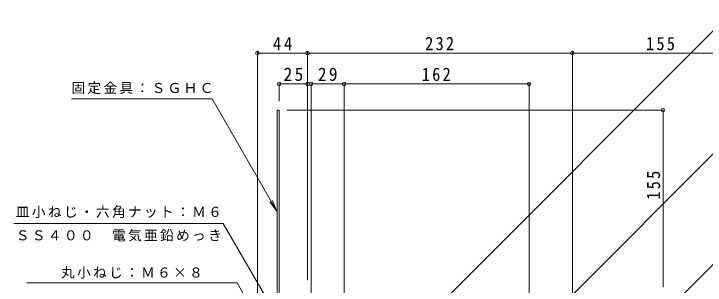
# Model space of a CAD drawing. Units: millimetres at full size, sheet at 1:4. Extents: x -433 to 497, y -549 to 529.
# Drawn here: x -433 to 172, y -75 to 163 of the extents above; entities that cross this region are included whole.
import ezdxf

# ---------------------------------------------------------------- set-up
doc = ezdxf.new("R2010")
doc.units = ezdxf.units.MM
doc.header["$LTSCALE"] = 4
doc.header["$PDMODE"] = 32
doc.header["$PDSIZE"] = 3.2
for name, color, linetype, lineweight in [('0-4_その他', 7, 'Continuous', 9), ('0-5_寸法', 7, 'Continuous', 9), ('0-8', 2, 'Continuous', 9)]:
    doc.layers.add(name, color=color, linetype=linetype, lineweight=lineweight)
doc.styles.add('ＭＳ ゴシック', font='')
doc.styles.get('ＭＳ ゴシック').set_extended_font_data('MS Gothic')

msp = doc.modelspace()

# ---------------------------------------------------------------- linework, layer by layer
at = {"layer": '0-4_その他'}
for p, q in [((-219.977, 130.303), (-219.977, -173.956)), ((-175.977, 128.711), (-219.977, 128.711)), ((-175.977, 130.303), (-175.977, -70.234)), ((-175.977, 128.711), (56.023, 128.711)), ((56.023, 130.303), (56.023, -302.29)), ((56.023, 128.711), (211.023, 128.711)), ((-200.977, 102.167), (-200.977, 86.766)), ((-175.977, 101.761), (-200.977, 101.761)), ((-172.945, 101.761), (-143.945, 101.761)), ((-172.945, 101.761), (-172.945, -106.267)), ((-143.945, 101.761), (18.054, 101.761)), ((-143.945, 101.761), (-143.945, -137.444)), ((18.054, 102.375), (18.054, -292.476)), ((135.783, 78.766), (-194.258, 78.766)), ((135.479, 78.766), (135.479, -76.234))]:
    msp.add_line(p, q, dxfattribs=at)
for p in [(-219.977, 128.711), (-175.977, 128.711), (56.023, 128.711), (-200.977, 101.761), (-175.977, 101.761), (-172.945, 101.761), (-143.945, 101.761), (18.054, 101.761), (135.479, 78.766)]:
    msp.add_point(p, dxfattribs=at)
at = {"layer": '0-5_寸法'}
for p, q in [((-136.856, -168.004), (194.292, 163.145)), ((-382.759, 88.793), (-259.69, 88.793)), ((-202.893, -9.582), (-259.69, 88.793)), ((-115.75, -254.629), (228.643, 89.764)), ((-202.893, -9.582), (-208.981, -1.649)), ((-202.893, -9.582), (-206.72, -0.343)), ((-29.665, -265.263), (228.643, -6.956)), ((-249.87, -20.423), (-433.386, -20.423)), ((-202.059, -103.235), (-249.87, -20.423)), ((-237.774, -72.35), (-422.408, -72.35)), ((-201.166, -135.756), (-237.774, -72.35))]:
    msp.add_line(p, q, dxfattribs=at)
at = {"layer": '0-8'}
for p, q in [((-202.578, 78.766), (-200.977, 78.766)), ((-202.578, 78.766), (-202.578, -177.371)), ((-200.977, -134.243), (-200.977, 78.766))]:
    msp.add_line(p, q, dxfattribs=at)

# ---------------------------------------------------------------- texts
at = {"layer": '0-4_その他', "color": 2, "char_height": 11.73, "attachment_point": 7, "style": 'ＭＳ ゴシック'}
for s, insert in [('\\T1.27;\\W0.95;44', (-206.477, 131.111)), ('\\T1.27;\\W0.9;232', (-72.977, 131.111)), ('\\T1.27;\\W0.9;155', (120.523, 131.111)), ('\\T1.27;\\W0.95;25', (-196.977, 104.161)), ('\\T1.27;\\W0.95;29', (-166.945, 104.161)), ('\\T1.27;\\W0.9;162', (-75.946, 104.161))]:
    msp.add_mtext(s, dxfattribs=dict(at, insert=insert))
at = {"layer": '0-4_その他', "color": 2, "insert": (133.079, 0.291), "char_height": 11.73, "attachment_point": 7, "rotation": 90, "style": 'ＭＳ ゴシック'}
msp.add_mtext('\\T1.27;\\W0.9;155', dxfattribs=at)
at = {"layer": '0-5_寸法', "char_height": 8.798, "attachment_point": 7, "style": 'ＭＳ ゴシック'}
for s, insert in [('\\T1.17;固定金具：ＳＧＨＣ', (-382.874, 92.788)), ('\\T1.17;皿小ねじ・六角ナット：Ｍ６', (-431.628, -15.718)), ('\\T1.17;ＳＳ４００\u3000電気亜鉛めっき', (-431.628, -36.321)), ('\\T1.17;丸小ねじ：Ｍ６×８', (-392.091, -68.809))]:
    msp.add_mtext(s, dxfattribs=dict(at, insert=insert))

doc.saveas('drawing.dxf')
